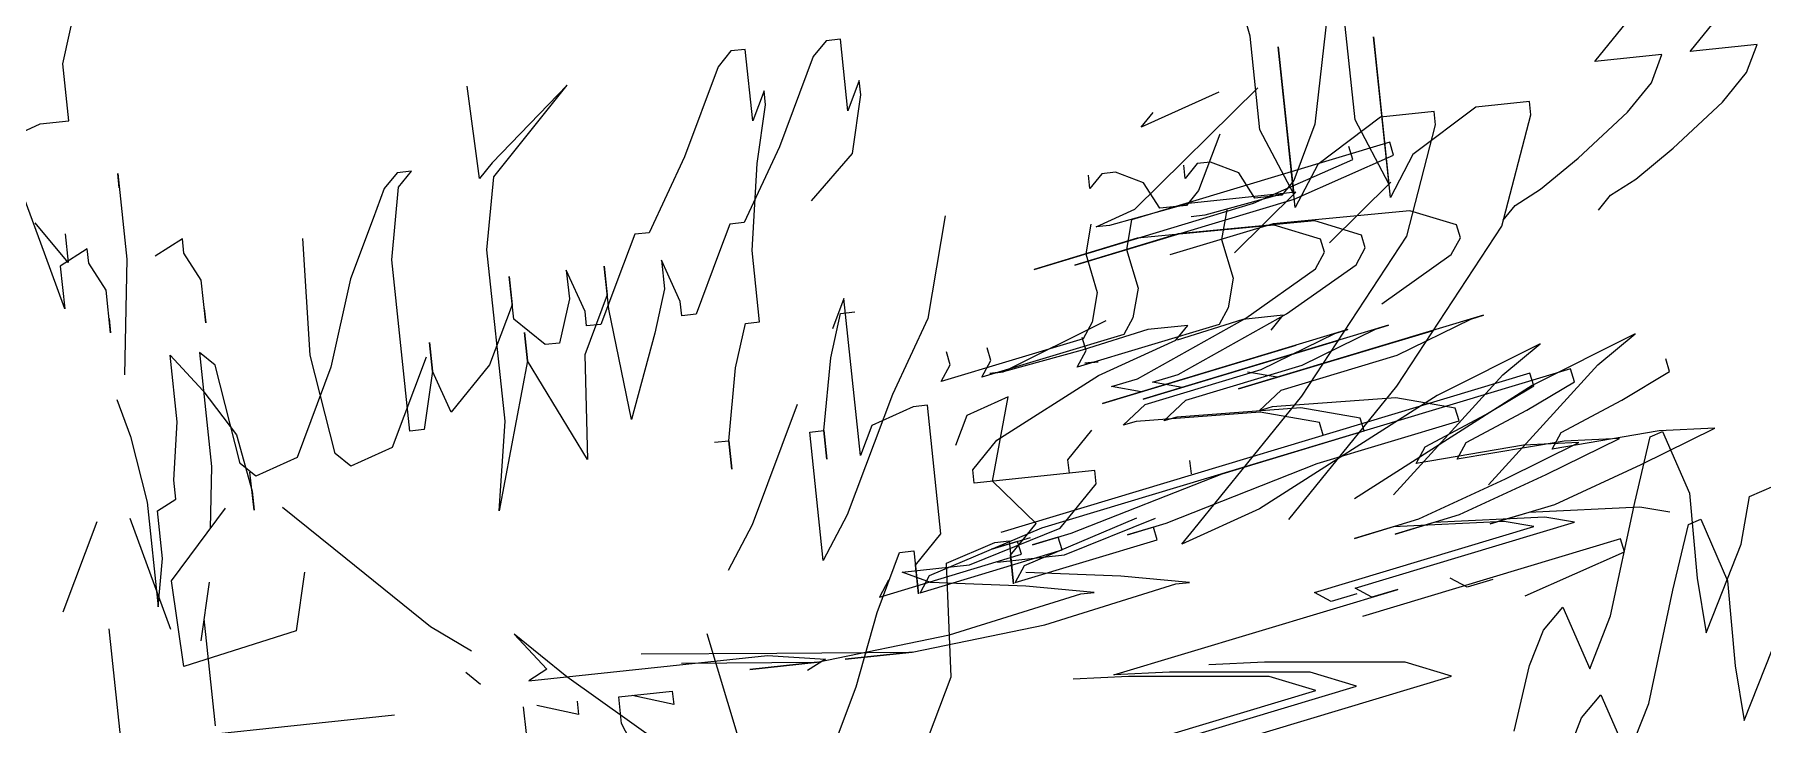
# Model space of a CAD drawing. Header units: millimetres. Extents: x 6517 to 10548, y -1828 to 1073.
# Drawn here: x 9347.41 to 9361.82, y 201.67 to 207.43 of the extents above; entities that cross this region are included whole.
import ezdxf

# ---------------------------------------------------------------- set-up
doc = ezdxf.new("R2010")
doc.units = ezdxf.units.MM
doc.layers.add('AĞAÇLAR', color=7, linetype='Continuous')
doc.layers.add('kapı', color=6, linetype='Continuous', lineweight=9)

# ---------------------------------------------------------------- blocks, each defined once
blk = doc.blocks.new('A$C06865A3D')
at = {"color": 84}
for p, q in [((1.422722711111418, 3.15561873326078), (1.420125410833861, 3.180305815301835)), ((1.441128535894677, 3.178377696778625), (1.422722711111418, 3.15561873326078)), ((1.446541229612194, 3.166471435222774), (1.441128535894677, 3.178377696778625)), ((1.448272762354463, 3.150013385806232), (1.446541229612194, 3.166471435222774)), ((1.44718890171498, 3.120774515904486), (1.448272762354463, 3.150013385806232)), ((1.445239273540209, 3.099764678627252), (1.44718890171498, 3.120774515904486)), ((1.442423875676468, 3.086983861867338), (1.445239273540209, 3.099764678627252)), ((1.388695131230633, 3.090916594490408), (1.373970474058296, 3.072709427215158)), ((1.393242061894852, 3.087239361833781), (1.388695131230633, 3.090916594490408)), ((1.418574015493504, 3.044166115578264), (1.393242061894852, 3.087239361833781)), ((1.443289645423647, 3.078754841350018), (1.442423875676468, 3.086983861867338)), ((1.373970474058296, 3.072709427215158), (1.369205448019783, 3.038918773178011)), ((1.320920738915447, 3.062910288572311), (1.370936980762053, 3.022460723761469)), ((1.375483911426272, 3.018783490639179), (1.320920738915447, 3.062910288572311)), ((1.296236446185503, 3.060286610852927), (1.3297965026577, 3.018087924458086)), ((1.340839998854789, 3.031743304338306), (1.309011479665059, 3.057483937591314)), ((1.492626871215179, 3.05203713895753), (1.476818360155448, 3.004591109696775)), ((1.490677243040408, 3.031027301680297), (1.492626871215179, 3.05203713895753)), ((1.508845322765409, 3.027578924316912), (1.514773475530091, 3.050974855665117)), ((1.514773475530091, 3.050974855665117), (1.509621751261875, 3.053741868119686)), ((1.54607204318745, 3.047454256098717), (1.529840436764061, 3.029592339880764)), ((1.534603949345182, 3.013743860181421), (1.54607204318745, 3.047454256098717)), ((1.577738042513374, 3.037190014496445), (1.582025482901372, 3.048071390017867)), ((1.435459782136604, 2.962750427424906), (1.418574015493504, 3.044166115578264)), ((1.369205448019783, 3.038918773178011), (1.375483911426272, 3.018783490639179)), ((1.589790118625387, 3.01987059507519), (1.577738042513374, 3.037190014496445)), ((1.370936980762053, 3.022460723761469), (1.340839998854789, 3.031743304338306)), ((1.404257959569804, 3.030593268573284), (1.385644596884958, 3.020655591972172)), ((1.409409683896228, 3.027826256584377), (1.404257959569804, 3.030593268573284)), ((1.411791435093618, 3.019902007654309), (1.409409683896228, 3.027826256584377)), ((1.493922222172841, 2.960643308702856), (1.490677243040408, 3.031027301680297)), ((1.500147196988109, 2.999025743920356), (1.508845322765409, 3.027578924316912)), ((1.529840436764061, 3.029592339880764), (1.502528953307773, 2.991101504303514)), ((1.528893912269268, 3.025008652824908), (1.53103763249237, 3.030449340585619)), ((1.544248769932892, 3.000102540943772), (1.528893912269268, 3.025008652824908)), ((1.53103763249237, 3.030449340585619), (1.558270150388125, 3.019719282165169)), ((1.3297965026577, 3.018087924458086), (1.340621896728407, 2.994275409262627)), ((1.385644596884958, 3.020655591972172), (1.34764144802466, 2.974617304746061)), ((1.370742908678948, 2.98616512492299), (1.37096100411145, 3.023633011616766)), ((1.405475070700049, 2.983424596954137), (1.411791435093618, 3.019902007654309)), ((1.558270150388125, 3.019719282165169), (1.586661737354006, 2.995961833745241)), ((1.603001256007701, 2.989523795433342), (1.589790118625387, 3.01987059507519)), ((1.440320034744217, 3.011224180459976), (1.387690597213804, 2.913236774504183)), ((1.437550061673391, 3.006066943518817), (1.440320034744217, 3.011224180459976)), ((1.520365877426229, 2.974876218475401), (1.534603949345182, 3.013743860181421)), ((1.426081967831123, 2.972356548067182), (1.437550061673391, 3.006066943518817)), ((1.476818360155448, 3.004591109696775), (1.457110579358413, 2.915125389583408)), ((1.557980819663498, 3.007833036128431), (1.547289154317695, 3.000285584013909)), ((1.290411582856904, 2.998429375234991), (1.277418465178925, 2.963764166459441)), ((1.502528953307773, 2.991101504303514), (1.500147196988109, 2.999025743920356)), ((1.547289154317695, 3.000285584013909), (1.514825936348643, 2.96456175437197)), ((1.571655693696811, 2.95787701383233), (1.544248769932892, 3.000102540943772)), ((1.586661737354006, 2.995961833745241), (1.606304035405628, 2.981937097385525)), ((1.341511689824983, 2.987218676600605), (1.323971634730696, 2.956230692099779)), ((1.340621896728407, 2.994275409262627), (1.341487666475586, 2.986046388279647)), ((1.387690597213804, 2.913236774504183), (1.429240152647253, 2.990595251787453)), ((1.606304035405628, 2.981937097385525), (1.603001256007701, 2.989523795433342)), ((1.32135031564394, 2.979745482560247), (1.309441056393552, 2.97431913157925)), ((1.334125337889418, 2.976942804642022), (1.32135031564394, 2.979745482560247)), ((1.341487666475586, 2.986046388279647), (1.334125337889418, 2.976942804642022)), ((1.551126487320289, 2.984520287718623), (1.495727076660841, 2.881375645287334)), ((1.539270176785066, 2.937728403601795), (1.556278211588505, 2.981753275729714)), ((1.556278211588505, 2.981753275729714), (1.551126487320289, 2.984520287718623)), ((1.309441056393552, 2.97431913157925), (1.305759888782631, 2.969767335802317)), ((1.34764144802466, 2.974617304746061), (1.325481683772522, 2.933359447866678)), ((1.401152230566367, 2.92594145424664), (1.426081967831123, 2.972356548067182)), ((1.460150503495242, 2.973993175663054), (1.438767172803636, 2.958898271434009)), ((1.465302227821666, 2.971226163208484), (1.460150503495242, 2.973993175663054)), ((1.506516027264297, 2.949090062640607), (1.520365877426229, 2.974876218475401)), ((1.277418465178925, 2.963764166459441), (1.276552695431746, 2.97199318697676)), ((1.30662565852981, 2.961538314819335), (1.302078727865591, 2.965215547941625)), ((1.305759888782631, 2.969767335802317), (1.30662565852981, 2.961538314819335)), ((1.329028080159332, 2.964679630938917), (1.336561565869487, 2.9539883765392)), ((1.434832554485183, 2.914496614597736), (1.465302227821666, 2.971226163208484)), ((1.438767172803636, 2.958898271434009), (1.403533986827824, 2.918017214629799)), ((1.443251691933255, 2.888689201325178), (1.435459782136604, 2.962750427424906)), ((1.514825936348643, 2.96456175437197), (1.506516027264297, 2.949090062640607)), ((1.58156404964393, 2.935116906650364), (1.571655693696811, 2.95787701383233)), ((1.323971634730696, 2.956230692099779), (1.320290473813656, 2.951678904239088)), ((1.336561565869487, 2.9539883765392), (1.352016738790553, 2.945687339641153)), ((1.352016738790553, 2.945687339641153), (1.359550219378434, 2.934996087569743)), ((1.378752909367904, 2.949571789242327), (1.367709413170814, 2.935916409362107)), ((1.379618672421202, 2.941342760343103), (1.378752909367904, 2.949571789242327)), ((1.554331521794665, 2.945846969261765), (1.58156404964393, 2.935116906650364)), ((1.555490590923, 2.932819579727946), (1.554331521794665, 2.945846969261765)), ((1.367709413170814, 2.935916409362107), (1.353850525745656, 2.909480221103876)), ((1.359550219378434, 2.934996087569743), (1.361931970575824, 2.927071838639676)), ((1.361931970575824, 2.927071838639676), (1.331462297297548, 2.870342290028928)), ((1.396000506239943, 2.928708466235548), (1.385308845958206, 2.921161023899912)), ((1.524352961569093, 2.932864783331751), (1.518813020491506, 2.922550319228321)), ((1.562096159614156, 2.917646179907023), (1.555490590923, 2.932819579727946)), ((1.400764018821064, 2.912859987001866), (1.401152230566367, 2.92594145424664)), ((1.518813020491506, 2.922550319228321), (1.510891323152463, 2.920160094741731)), ((1.403533986827824, 2.918017214629799), (1.400764018821064, 2.912859987001866)), ((1.406744632404297, 2.849842817056924), (1.434832554485183, 2.914496614597736)), ((1.577451015124097, 2.892740062903612), (1.562096159614156, 2.917646179907023)), ((1.157992736436426, 2.898392730858177), (1.154068235657177, 2.893540051300078)), ((1.182230502774473, 2.878790955990552), (1.157992736436426, 2.898392730858177)), ((1.154068235657177, 2.893540051300078), (1.154991202347446, 2.88476693117991)), ((1.17645994212944, 2.891484463587403), (1.182230502774473, 2.878790955990552)), ((1.181307485210709, 2.887564117088913), (1.17645994212944, 2.891484463587403)), ((1.494323960796464, 2.802803600672632), (1.541413457307498, 2.890476542059332)), ((1.541413457307498, 2.890476542059332), (1.522800094506237, 2.880538877565413)), ((1.154991202347446, 2.88476693117991), (1.172302858205512, 2.846686583943665)), ((1.196773132076486, 2.867029916029423), (1.181307485210709, 2.887564117088913)), ((1.244419312046375, 2.876373247243463), (1.270642031857278, 2.839396630879491)), ((1.329080540977884, 2.87826652964577), (1.323928816709667, 2.88103354210034)), ((1.331462297297548, 2.870342290028928), (1.329080540977884, 2.87826652964577)), ((1.332629309792537, 2.873940449208022), (1.336310470709577, 2.878492237068712)), ((1.336310470709577, 2.878492237068712), (1.332629309792537, 2.873940449208022)), ((1.399319841468241, 2.872707885224372), (1.394772906263824, 2.876385122071951)), ((1.522800094506237, 2.880538877565413), (1.479645216313656, 2.837267593014985)), ((1.1987839078065, 2.839850553311407), (1.196773132076486, 2.867029916029423)), ((1.357095500396098, 2.839096231851726), (1.355363967653829, 2.855554281268268)), ((1.172302858205512, 2.846686583943665), (1.184766970924101, 2.812526583205908)), ((1.3852428519167, 2.808803801890462), (1.401917143957689, 2.84802081529051)), ((1.398434723319951, 2.83437112532556), (1.406744632404297, 2.849842817056924)), ((1.403974664397537, 2.844685589428991), (1.398434723319951, 2.83437112532556)), ((1.409126388723962, 2.841918577440083), (1.403974664397537, 2.844685589428991)), ((1.270642031857278, 2.839396630879491), (1.283106195507571, 2.80523658869788)), ((1.319350122998002, 2.840138146653771), (1.312424012459814, 2.821659573819488)), ((1.340512873895931, 2.809405396692454), (1.319350122998002, 2.840138146653771)), ((1.361642431060317, 2.835418999195098), (1.357095500396098, 2.839096231851726)), ((1.396052967058494, 2.842295364942402), (1.376274959067814, 2.793113268446177)), ((1.378656715387478, 2.785189028829336), (1.409126388723962, 2.841918577440083)), ((1.432014130346942, 2.838738230988383), (1.409061374899465, 2.819656500127166)), ((1.428332962736021, 2.834186435211449), (1.432014130346942, 2.838738230988383)), ((1.479645216313656, 2.837267593014985), (1.463413609890267, 2.819405676797032)), ((1.400615181191824, 2.781314050313085), (1.428332962736021, 2.834186435211449)), ((1.242247181595303, 2.814200525637716), (1.246171757986303, 2.819053298793733)), ((1.312424012459814, 2.821659573819488), (1.318194522231351, 2.808966107200831)), ((1.409061374899465, 2.819656500127166), (1.378746293077711, 2.791471197735518)), ((1.184766970924101, 2.812526583205908), (1.180842470144852, 2.80767390364781)), ((1.180842470144852, 2.80767390364781), (1.186613030848093, 2.794980396050959)), ((1.252865285321604, 2.797586671076714), (1.242247181595303, 2.814200525637716)), ((1.366902613372076, 2.809707623440772), (1.340512873895931, 2.809405396692454)), ((1.366837033827323, 2.786044846754521), (1.3852428519167, 2.808803801890462)), ((1.368748622364364, 2.792161477264016), (1.366902613372076, 2.809707623440772)), ((1.08815287577454, 2.80037199659273), (1.088964391965419, 2.753552216570824)), ((1.093811935046687, 2.749631869606673), (1.08815287577454, 2.80037199659273)), ((1.283106195507571, 2.80523658869788), (1.306188361137174, 2.754462774842977)), ((1.186613030848093, 2.794980396050959), (1.198154176876414, 2.769593515433371)), ((1.273178550880402, 2.773132216650991), (1.252865285321604, 2.797586671076714)), ((1.359976578503847, 2.791229144204407), (1.363901079283095, 2.796081823762506)), ((1.363901079283095, 2.796081823762506), (1.378443759458605, 2.784320742357522)), ((1.378443759458605, 2.784320742357522), (1.368748622364364, 2.792161477264016)), ((1.376274959067814, 2.793113268446177), (1.378656715387478, 2.785189028829336)), ((1.351580580987501, 2.770008318591862), (1.359976578503847, 2.791229144204407)), ((1.368350475735496, 2.732118906918913), (1.400615181191824, 2.781314050313085)), ((1.170914876449387, 2.775569490622729), (1.180609962670132, 2.767728797160089)), ((1.189382057404145, 2.768661088775843), (1.170914876449387, 2.775569490622729)), ((1.198154176876414, 2.769593515433371), (1.194229600485414, 2.764740742277354)), ((1.269253974489402, 2.768279443960636), (1.273178550880402, 2.773132216650991)), ((1.282873637101147, 2.765291523654013), (1.273178550880402, 2.773132216650991)), ((1.273178550880402, 2.773132216650991), (1.282873637101147, 2.765291523654013)), ((1.387906338088214, 2.736534942407161), (1.351580580987501, 2.770008318591862)), ((1.089887358655687, 2.744779096450656), (1.057762713520787, 2.769429608713835)), ((1.180609962670132, 2.767728797160089), (1.191228066396433, 2.751114942599087)), ((1.194229600485414, 2.764740742277354), (1.189382057404145, 2.768661088775843)), ((1.312881964142434, 2.732996240723878), (1.269253974489402, 2.768279443960636)), ((1.15521664643893, 2.756158491596579), (1.164911732659675, 2.748317798133939)), ((1.169759326614439, 2.744397410191595), (1.15521664643893, 2.756158491596579)), ((1.306188361137174, 2.754462774842977), (1.312881964142434, 2.732996240723878)), ((1.088964391965419, 2.753552216570824), (1.089887358655687, 2.744779096450656)), ((1.114125124993734, 2.725177322048693), (1.093811935046687, 2.749631869606673)), ((1.164911732659675, 2.748317798133939), (1.176452878687996, 2.72293091751635)), ((1.191228066396433, 2.751114942599087), (1.210664713464211, 2.717411763500422)), ((1.210664713464211, 2.717411763500422), (1.169759326614439, 2.744397410191595)), ((1.326991902198642, 2.690278220921754), (1.368350475735496, 2.732118906918913)), ((1.349944657646119, 2.70935995178297), (1.368350475735496, 2.732118906918913)), ((1.368350475735496, 2.732118906918913), (1.349944657646119, 2.70935995178297)), ((1.399447484174743, 2.711148061789572), (1.387906338088214, 2.736534942407161)), ((1.172295794764067, 2.678133037872612), (1.114125124993734, 2.725177322048693)), ((1.176452878687996, 2.72293091751635), (1.209425273700617, 2.691549779381603)), ((1.151059638126753, 2.71136070555076), (1.160754724347498, 2.70352001208812)), ((1.160754724347498, 2.70352001208812), (1.151059638126753, 2.71136070555076)), ((1.160754724347498, 2.70352001208812), (1.198089259327389, 2.648779709357768)), ((1.209425273700617, 2.691549779381603), (1.160754724347498, 2.70352001208812)), ((1.285633335413876, 2.648437542840838), (1.326991902198642, 2.690278220921754)), ((0.9266769753303378, 2.652026374358683), (0.9054406921495683, 2.685253989882767)), ((1.092191370145883, 2.638569576200096), (1.054144774388987, 2.672061834484338)), ((1.128435297636315, 2.673471134155988), (1.145747004367876, 2.635390745475888)), ((1.198089259327389, 2.648779709357768), (1.172295794764067, 2.678133037872612)), ((1.299492222780827, 2.674873731099069), (1.340706022281665, 2.652737630531191)), ((0.9460671985871159, 2.63634494645521), (0.9266769753303378, 2.652026374358683)), ((1.291911798820365, 2.628302260767668), (1.306636455992702, 2.646509428042918)), ((1.311183386656921, 2.64283219538629), (1.295592959737405, 2.632854048162698)), ((1.306636455992702, 2.646509428042918), (1.311183386656921, 2.64283219538629)), ((0.9382181213586592, 2.626639493741095), (0.9460671985871159, 2.63634494645521)), ((0.9772310245316476, 2.635221785400062), (1.006316384882666, 2.611699622590094)), ((0.9820786185446196, 2.631301397457718), (0.9772310245316476, 2.635221785400062)), ((1.017166996141895, 2.635030874516814), (1.014165462052915, 2.62140507530421)), ((1.022014539281371, 2.631110528018325), (1.017166996141895, 2.635030874516814)), ((1.130048850027378, 2.615979840047657), (1.092191370145883, 2.638569576200096)), ((1.145747004367876, 2.635390745475888), (1.138820969499647, 2.616912266239523)), ((1.035634201834909, 2.628122607711702), (1.022014539281371, 2.631110528018325)), ((1.050176882010418, 2.616361526306718), (1.035634201834909, 2.628122607711702)), ((1.301005664689, 2.620947791263461), (1.291911798820365, 2.628302260767668)), ((0.9312920108786784, 2.608160920906811), (0.9382181213586592, 2.626639493741095)), ((1.04532933892915, 2.620281873270869), (1.050176882010418, 2.616361526306718)), ((1.331102646538056, 2.611665210686624), (1.301005664689, 2.620947791263461)), ((1.138820969499647, 2.616912266239523), (1.130048850027378, 2.615979840047657)), ((1.006316384882666, 2.611699622590094), (1.041172255005221, 2.575483993161469)), ((1.157055592047981, 2.570058799348771), (1.172521314525511, 2.549524691421538)), ((1.118914838938508, 2.526550438720732), (1.113195094920229, 2.565396895632147)), ((1.228723950043786, 2.553751297760754), (1.147738335770554, 2.453611876349896)), ((1.172521314525511, 2.549524691421538), (1.148988944943994, 2.504019625484943)), ((1.148988944943994, 2.504019625484943), (1.118914838938508, 2.526550438720732)), ((1.140554496494587, 2.524843611288815), (1.176929946348536, 2.495425744913518)), ((1.077874209731817, 2.521722311619669), (1.095185916463378, 2.483641922939568))]:
    blk.add_line(p, q, dxfattribs=at)
at = {"color": 87}
for p, q in [((1.3965954198502, 3.123312108684331), (1.393998119572643, 3.147999190725386)), ((1.415001244633458, 3.146071072202175), (1.3965954198502, 3.123312108684331)), ((1.420413938350975, 3.134164810646325), (1.415001244633458, 3.146071072202175)), ((1.422145471093244, 3.117706761229783), (1.420413938350975, 3.134164810646325)), ((1.421061610453762, 3.088467891328036), (1.422145471093244, 3.117706761229783)), ((1.419111982278991, 3.067458054050803), (1.421061610453762, 3.088467891328036)), ((1.416296584357041, 3.054677237290889), (1.419111982278991, 3.067458054050803)), ((1.362567839911207, 3.058609969913959), (1.347843182797078, 3.040402802173048)), ((1.367114770575426, 3.054932737257331), (1.362567839911207, 3.058609969913959)), ((1.392446724232286, 3.011859491001814), (1.367114770575426, 3.054932737257331)), ((1.41716235410422, 3.046448216773569), (1.416296584357041, 3.054677237290889)), ((1.282884188403841, 3.025177313014864), (1.251921432267408, 3.042688917834311)), ((1.347843182797078, 3.040402802173048), (1.343078156700357, 3.006612148601561)), ((1.358300199557561, 3.035517648793757), (1.302900788898114, 2.932373006362468)), ((1.346443889022339, 2.988725764676929), (1.363451923825778, 3.032750636804848)), ((1.363451923825778, 3.032750636804848), (1.358300199557561, 3.035517648793757)), ((1.314712707593571, 2.999436679296195), (1.282884188403841, 3.025177313014864)), ((1.294793447654228, 3.030603663995862), (1.344809689500834, 2.990154099185018)), ((1.349356620165053, 2.98647686606273), (1.294793447654228, 3.030603663995862)), ((1.335246473376173, 2.974880062043666), (1.35225450823782, 3.018904934171587)), ((1.35225450823782, 3.018904934171587), (1.347102783911395, 3.021671946160495)), ((1.483494460000656, 3.021435243543237), (1.369925675797276, 2.809988740365952)), ((1.466499579953961, 3.01973051438108), (1.450691068894229, 2.972284485120326)), ((1.46454995177919, 2.998720677103847), (1.466499579953961, 3.01973051438108)), ((1.482718031504191, 2.995272299740463), (1.488646184268873, 3.018668231088668)), ((1.488646184268873, 3.018668231088668), (1.483494460000656, 3.021435243543237)), ((1.300659741391427, 2.936704884283243), (1.301095934410113, 3.011640669777989)), ((1.409332490817178, 2.930443802848458), (1.392446724232286, 3.011859491001814)), ((1.519944751926232, 3.015147631522268), (1.503713145502842, 2.997285715304315)), ((1.508476658083964, 2.981437235604971), (1.519944751926232, 3.015147631522268)), ((1.567550815467257, 3.009777199011296), (1.569694535632152, 3.015217886772006)), ((1.582905673072673, 2.984871087130159), (1.567550815467257, 3.009777199011296)), ((1.569694535632152, 3.015217886772006), (1.596927053527906, 3.004487828351557)), ((1.343078156700357, 3.006612148601561), (1.349356620165053, 2.98647686606273)), ((1.47229704435449, 3.007589540909975), (1.35872826015111, 2.79614303773269)), ((1.471520615858025, 2.981426597107201), (1.477448768680915, 3.004822528455406)), ((1.477448768680915, 3.004822528455406), (1.47229704435449, 3.007589540909975)), ((1.596927053527906, 3.004487828351557), (1.625318640493787, 2.980730379931628)), ((1.64165815920569, 2.974292341619729), (1.628447021765168, 3.004639141261576)), ((1.344809689500834, 2.990154099185018), (1.314712707593571, 2.999436679296195)), ((1.378130668308585, 2.998286643996834), (1.359517305565532, 2.988348967395722)), ((1.383282392576802, 2.995519632007926), (1.378130668308585, 2.998286643996834)), ((1.3856641438324, 2.987595383077859), (1.383282392576802, 2.995519632007926)), ((1.467794930911622, 2.928336684126406), (1.46454995177919, 2.998720677103847)), ((1.474019905726891, 2.966719119343906), (1.482718031504191, 2.995272299740463)), ((1.503713145502842, 2.997285715304315), (1.476401662046555, 2.958794879727065)), ((1.508747336338274, 3.001301928889006), (1.492515729914885, 2.983440012671053)), ((1.497279242496006, 2.967591533437371), (1.508747336338274, 3.001301928889006)), ((1.299354392511304, 2.901052823290228), (1.346443889022339, 2.988725764676929)), ((1.344833712792024, 2.991326387040317), (1.315384398505557, 2.954912051558493)), ((1.359517305565532, 2.988348967395722), (1.321514156763441, 2.942310680169612)), ((1.34461561741773, 2.953858500346541), (1.344833712792024, 2.991326387040317)), ((1.379347779380623, 2.951117972377687), (1.3856641438324, 2.987595383077859)), ((1.303669211396481, 2.985781299881637), (1.314494605467189, 2.961968784220516)), ((1.36693325266242, 2.984440941829234), (1.348319889977574, 2.974503265228122)), ((1.372084976988844, 2.981673929374665), (1.36693325266242, 2.984440941829234)), ((1.374466728186234, 2.973749680444598), (1.372084976988844, 2.981673929374665)), ((1.462822490138933, 2.952873416710644), (1.471520615858025, 2.981426597107201)), ((1.492515729914885, 2.983440012671053), (1.465204246400389, 2.944949177093803)), ((1.49423858616501, 2.942569593898952), (1.508476658083964, 2.981437235604971)), ((1.6103125968948, 2.942645560018718), (1.582905673072673, 2.984871087130159)), ((1.625318640493787, 2.980730379931628), (1.644960938545409, 2.966705643571913)), ((1.288156976865138, 2.887207120656967), (1.335246473376173, 2.974880062043666)), ((1.348319889977574, 2.974503265228122), (1.310316741117276, 2.92846497753635)), ((1.414192743482999, 2.978917555883526), (1.361563305894378, 2.880930149927735)), ((1.368150363792665, 2.937272269744426), (1.374466728186234, 2.973749680444598)), ((1.399954676569905, 2.940049923490732), (1.411422770412173, 2.973760318942368)), ((1.411422770412173, 2.973760318942368), (1.414192743482999, 2.978917555883526)), ((1.450691068894229, 2.972284485120326), (1.430983288038987, 2.882818765006959)), ((1.484764031891245, 2.887853470165282), (1.53185352840228, 2.975526411551982)), ((1.53185352840228, 2.975526411551982), (1.521161863056477, 2.967978959437459)), ((1.644960938545409, 2.966705643571913), (1.64165815920569, 2.974292341619729)), ((1.402995327836833, 2.965071853250265), (1.35036589030642, 2.867084447294473)), ((1.400225354824215, 2.959914616309106), (1.402995327836833, 2.965071853250265)), ((1.476401662046555, 2.958794879727065), (1.474019905726891, 2.966719119343906)), ((1.483041170518845, 2.92872389126569), (1.497279242496006, 2.967591533437371)), ((1.521161863056477, 2.967978959437459), (1.488698645087424, 2.932255129795521)), ((1.314494605467189, 2.961968784220516), (1.315360375214368, 2.953739763703197)), ((1.361563305894378, 2.880930149927735), (1.403112861327826, 2.958288627211004)), ((1.403112861327826, 2.958288627211004), (1.369873214978724, 2.896401841659098)), ((1.388757260981947, 2.926204220857471), (1.400225354824215, 2.959914616309106)), ((1.473566616245079, 2.87400776753202), (1.520656112756114, 2.96168070891872)), ((1.520656112756114, 2.96168070891872), (1.509964447410311, 2.954133256804198)), ((1.315384398505557, 2.954912051558493), (1.297844343469478, 2.92392406752333)), ((1.315360375214368, 2.953739763703197), (1.307998046628199, 2.944636180065572)), ((1.364721490710508, 2.899168854113668), (1.379347779380623, 2.951117972377687)), ((1.465204246400389, 2.944949177093803), (1.462822490138933, 2.952873416710644)), ((1.509964447410311, 2.954133256804198), (1.477501229441259, 2.918409427162258)), ((1.295223024382721, 2.947438857983796), (1.283313765132334, 2.942012507002799)), ((1.307998046628199, 2.944636180065572), (1.295223024382721, 2.947438857983796)), ((1.321514156763441, 2.942310680169612), (1.299354392511304, 2.901052823290228)), ((1.35036589030642, 2.867084447294473), (1.391915445739869, 2.944442924577741)), ((1.480388736003078, 2.916783438064157), (1.49423858616501, 2.942569593898952)), ((1.620220952783711, 2.919885453302413), (1.6103125968948, 2.942645560018718)), ((1.283313765132334, 2.942012507002799), (1.279632597521413, 2.937460711225867)), ((1.279632597521413, 2.937460711225867), (1.280498367210384, 2.929231690242886)), ((1.294163182552438, 2.919372279662638), (1.300659741391427, 2.936704884283243)), ((1.353524075064342, 2.885323151480407), (1.368150363792665, 2.937272269744426)), ((1.375024939246941, 2.89363482967019), (1.399954676569905, 2.940049923490732)), ((1.408705263223964, 2.882189990021288), (1.439174936560448, 2.938919538632035)), ((1.434023212234023, 2.941686551086603), (1.412639881542418, 2.926591646857558)), ((1.439174936560448, 2.938919538632035), (1.434023212234023, 2.941686551086603)), ((1.280498367210384, 2.929231690242886), (1.275951436546165, 2.932908923365174)), ((1.310316741117276, 2.92846497753635), (1.288156976865138, 2.887207120656967)), ((1.302900788898114, 2.932373006362468), (1.310434274608269, 2.921681751962752)), ((1.422825796646066, 2.927840848453342), (1.401442465896252, 2.912745944224298)), ((1.417124400672037, 2.856382576748728), (1.409332490817178, 2.930443802848458)), ((1.427977520914282, 2.925073835998773), (1.422825796646066, 2.927840848453342)), ((1.46919132041512, 2.902937735430896), (1.483041170518845, 2.92872389126569)), ((1.488698645087424, 2.932255129795521), (1.480388736003078, 2.916783438064157)), ((1.592988424992654, 2.930615515448153), (1.620220952783711, 2.919885453302413)), ((1.594147494062781, 2.917588125914335), (1.592988424992654, 2.930615515448153)), ((1.297844343469478, 2.92392406752333), (1.294163182552438, 2.919372279662638)), ((1.310434274608269, 2.921681751962752), (1.325889447471126, 2.913380715064704)), ((1.363827523658983, 2.879789127036929), (1.388757260981947, 2.926204220857471)), ((1.412639881542418, 2.926591646857558), (1.377406695566605, 2.885710589587688)), ((1.291703373310156, 2.918527303729206), (1.299236859020311, 2.907836049329489)), ((1.325889447471126, 2.913380715064704), (1.333422928059007, 2.902689462993294)), ((1.352625618106685, 2.917265164665877), (1.341582121909596, 2.903609784785658)), ((1.353491381101775, 2.909036135766655), (1.352625618106685, 2.917265164665877)), ((1.401442465896252, 2.912745944224298), (1.36620927992044, 2.871864887420088)), ((1.477501229441259, 2.918409427162258), (1.46919132041512, 2.902937735430896)), ((1.600753062812145, 2.902414726093411), (1.594147494062781, 2.917588125914335)), ((1.299236859020311, 2.907836049329489), (1.314692031883168, 2.899535012431442)), ((1.340498256729915, 2.874370918609201), (1.353491381101775, 2.909036135766655)), ((1.314692031883168, 2.899535012431442), (1.32222551247105, 2.888843760360032)), ((1.341582121909596, 2.903609784785658), (1.327723234484437, 2.877173596527427)), ((1.333422928059007, 2.902689462993294), (1.335804679314605, 2.894765214063227)), ((1.359181554696988, 2.888854399323463), (1.364721490710508, 2.899168854113668)), ((1.437286318629048, 2.787099052220582), (1.498225670307874, 2.900558158755302)), ((1.498225670307874, 2.900558158755302), (1.492685729230288, 2.890243694651871)), ((1.335804679314605, 2.894765214063227), (1.305335005978122, 2.83803566545248)), ((1.310183179448358, 2.846185612492263), (1.325991701742168, 2.893631645943969)), ((1.369873214978724, 2.896401841659098), (1.359181554696988, 2.888854399323463)), ((1.374636727559845, 2.880553362425416), (1.375024939246941, 2.89363482967019)), ((1.492685729230288, 2.890243694651871), (1.484764031891245, 2.887853470165282)), ((1.32222551247105, 2.888843760360032), (1.324607263726647, 2.880919511429965)), ((1.347984139050822, 2.875008696690201), (1.353524075064342, 2.885323151480407)), ((1.358675799332559, 2.882556139025837), (1.347984139050822, 2.875008696690201)), ((1.377406695566605, 2.885710589587688), (1.374636727559845, 2.880553362425416)), ((1.380617341143079, 2.817536192480473), (1.408705263223964, 2.882189990021288)), ((1.430983288038987, 2.882818765006959), (1.417990170419216, 2.848153556231409)), ((1.487028254661709, 2.886712456587702), (1.48148831364233, 2.87639799201861)), ((1.324607263726647, 2.880919511429965), (1.294137590390164, 2.824189962819218)), ((1.327723234484437, 2.877173596527427), (1.310183179448358, 2.846185612492263)), ((1.36343931191368, 2.866707659792155), (1.363827523658983, 2.879789127036929)), ((1.48148831364233, 2.87639799201861), (1.473566616245079, 2.87400776753202)), ((1.329236676334403, 2.823247656691819), (1.340498256729915, 2.874370918609201)), ((1.36620927992044, 2.871864887420088), (1.36343931191368, 2.866707659792155)), ((1.131865445117, 2.866086106281727), (1.127940944337751, 2.861233426723629)), ((1.127940944337751, 2.861233426723629), (1.12886391102802, 2.852460306603462)), ((1.156103211513254, 2.846484331414103), (1.131865445117, 2.866086106281727)), ((1.12886391102802, 2.852460306603462), (1.146175566886086, 2.814379959367215)), ((1.150332650868222, 2.859177839010953), (1.156103211513254, 2.846484331414103)), ((1.15518019394949, 2.855257492512464), (1.150332650868222, 2.859177839010953)), ((1.170645840815268, 2.834723291452974), (1.15518019394949, 2.855257492512464)), ((1.417990170419216, 2.848153556231409), (1.417124400672037, 2.856382576748728)), ((1.468196669477038, 2.770496976096183), (1.515286165988072, 2.858169917482881)), ((1.515286165988072, 2.858169917482881), (1.496672803245019, 2.848232252988964)), ((1.302953249716665, 2.845959905069321), (1.297801525390241, 2.848726917058228)), ((1.305335005978122, 2.83803566545248), (1.302953249716665, 2.845959905069321)), ((1.306502018531318, 2.841633824631571), (1.310183179448358, 2.846185612492263)), ((1.310183179448358, 2.846185612492263), (1.306502018531318, 2.841633824631571)), ((1.496672803245019, 2.848232252988964), (1.453517925052437, 2.804960968438535)), ((1.368645615002606, 2.844078497495502), (1.335515139799099, 2.803112374152988)), ((1.373192550148814, 2.840401260647922), (1.368645615002606, 2.844078497495502)), ((1.375789852638263, 2.815714190714061), (1.373192550148814, 2.840401260647922)), ((1.45699925388908, 2.756651273462921), (1.504088750400114, 2.844324214849621)), ((1.504088750400114, 2.844324214849621), (1.485475387598853, 2.834386550355701)), ((1.19580670032883, 2.806348449084906), (1.170645840815268, 2.834723291452974)), ((1.291755834070499, 2.832114202436058), (1.286604109802283, 2.834881214890629)), ((1.294137590390164, 2.824189962819218), (1.291755834070499, 2.832114202436058)), ((1.485475387598853, 2.834386550355701), (1.442320509406272, 2.791115265805274)), ((1.33096820913488, 2.806789607275277), (1.329236676334403, 2.823247656691819)), ((1.238744155154563, 2.81978337932378), (1.244514740596059, 2.80709000583738)), ((1.292067230970133, 2.77665948262438), (1.238744155154563, 2.81978337932378)), ((1.359115560655482, 2.776497177314013), (1.375789852638263, 2.815714190714061)), ((1.372307432058732, 2.802064500749111), (1.380617341143079, 2.817536192480473)), ((1.146175566886086, 2.814379959367215), (1.158639679662883, 2.780219958629459)), ((1.293222831678576, 2.807831522077322), (1.286296721198596, 2.789352949243038)), ((1.297147332457825, 2.81268420163542), (1.293222831678576, 2.807831522077322)), ((1.340775322110857, 2.777400998864322), (1.297147332457825, 2.81268420163542)), ((1.369925675797276, 2.809988740365952), (1.350147667806595, 2.760806643869727)), ((1.352529424126259, 2.752882403787225), (1.382999097404535, 2.809611952863633)), ((1.377847373136319, 2.812378964852541), (1.372307432058732, 2.802064500749111)), ((1.382999097404535, 2.809611952863633), (1.377847373136319, 2.812378964852541)), ((1.220044466725084, 2.786746674217283), (1.19580670032883, 2.806348449084906)), ((1.335515139799099, 2.803112374152988), (1.33096820913488, 2.806789607275277)), ((1.361110016470775, 2.788218798115849), (1.369419925496913, 2.803690489847213)), ((1.374487889930605, 2.749007425736635), (1.402205671416595, 2.801879810635)), ((1.405886839085724, 2.806431606411933), (1.382934083638247, 2.787349875550717)), ((1.402205671416595, 2.801879810635), (1.405886839085724, 2.806431606411933)), ((1.453517925052437, 2.804960968438535), (1.437286318629048, 2.787099052220582)), ((1.341332008480094, 2.739036701619625), (1.371801681816577, 2.795766250230372)), ((1.366649957490153, 2.79853326221928), (1.361110016470775, 2.788218798115849)), ((1.371801681816577, 2.795766250230372), (1.366649957490153, 2.79853326221928)), ((1.216119890275876, 2.781893901061266), (1.220044466725084, 2.786746674217283)), ((1.286296721198596, 2.789352949243038), (1.292067230970133, 2.77665948262438)), ((1.382934083638247, 2.787349875550717), (1.352619001816492, 2.759164573159068)), ((1.442320509406272, 2.791115265805274), (1.426088902982883, 2.773253349587321)), ((1.158639679662883, 2.780219958629459), (1.154715178883634, 2.775367279071359)), ((1.226737994060385, 2.765280046500265), (1.216119890275876, 2.781893901061266)), ((1.342621331103146, 2.759854852687567), (1.340775322110857, 2.777400998864322)), ((1.154715178883634, 2.775367279071359), (1.160485739528667, 2.76267377147451)), ((1.256978904246352, 2.772929964121431), (1.280061069875955, 2.722156150266528)), ((1.340709742566104, 2.75373822217807), (1.359115560655482, 2.776497177314013)), ((1.160485739528667, 2.76267377147451), (1.172026885615196, 2.737286890856921)), ((1.247051259619183, 2.740825592074543), (1.226737994060385, 2.765280046500265)), ((1.333849287242628, 2.758922519627958), (1.337773788021877, 2.763775199186056)), ((1.337773788021877, 2.763775199186056), (1.352316468197386, 2.752014117781072)), ((1.345390357659198, 2.733535545412451), (1.333849287242628, 2.758922519627958)), ((1.352619001816492, 2.759164573159068), (1.340709742566104, 2.75373822217807)), ((1.352316468197386, 2.752014117781072), (1.342621331103146, 2.759854852687567)), ((1.350147667806595, 2.760806643869727), (1.352529424126259, 2.752882403787225)), ((1.338950252218637, 2.746960941236466), (1.341332008480094, 2.739036701619625)), ((1.34222318441607, 2.699812282342463), (1.374487889930605, 2.749007425736635)), ((1.144787585188169, 2.743262866046279), (1.154482671350706, 2.735422172583639)), ((1.163254766142927, 2.736354464199393), (1.144787585188169, 2.743262866046279)), ((1.243126683228183, 2.735972819384187), (1.247051259619183, 2.740825592074543)), ((1.256746345839928, 2.732984898611903), (1.247051259619183, 2.740825592074543)), ((1.247051259619183, 2.740825592074543), (1.256746345839928, 2.732984898611903)), ((1.154482671350706, 2.735422172583639), (1.165100775135215, 2.718808318022638)), ((1.168102309224195, 2.732434117700904), (1.163254766142927, 2.736354464199393)), ((1.172026885615196, 2.737286890856921), (1.168102309224195, 2.732434117700904)), ((1.361779046826995, 2.704228317830711), (1.345390357659198, 2.733535545412451)), ((1.0667616770952, 2.726098365150392), (1.0628371007042, 2.721245591994374)), ((1.067684643785469, 2.717325245030224), (1.0667616770952, 2.726098365150392)), ((1.0628371007042, 2.721245591994374), (1.063760067394468, 2.712472471874207)), ((1.087997833732515, 2.692870697472244), (1.067684643785469, 2.717325245030224)), ((1.129089355177711, 2.72385186702013), (1.138784441340249, 2.71601117355749)), ((1.14363203535322, 2.712090785615146), (1.129089355177711, 2.72385186702013)), ((1.165100775135215, 2.718808318022638), (1.161176274355966, 2.71395563846454)), ((1.280061069875955, 2.722156150266528), (1.286754672823008, 2.700689616147428)), ((1.063760067394468, 2.712472471874207), (1.069530703651253, 2.699779057875275)), ((1.138784441340249, 2.71601117355749), (1.150325587426777, 2.690624292939901)), ((1.161176274355966, 2.71395563846454), (1.14363203535322, 2.712090785615146)), ((1.373320192913524, 2.678841437213122), (1.361779046826995, 2.704228317830711)), ((1.069530703651253, 2.699779057875275), (1.081071849737782, 2.674392177257686)), ((1.300864610937424, 2.657971596345305), (1.34222318441607, 2.699812282342463)), ((1.323817366384901, 2.67705332674086), (1.34222318441607, 2.699812282342463)), ((1.34222318441607, 2.699812282342463), (1.323817366384901, 2.67705332674086)), ((1.146168503502849, 2.645826413296163), (1.087997833732515, 2.692870697472244)), ((1.150325587426777, 2.690624292939901), (1.15309461398283, 2.664304985664784)), ((1.081071849737782, 2.674392177257686), (1.102308006375096, 2.641164509113878)), ((1.124932346865534, 2.67905408097431), (1.134627433086279, 2.67121338751167)), ((1.134627433086279, 2.67121338751167), (1.124932346865534, 2.67905408097431)), ((1.134627433086279, 2.67121338751167), (1.150093079893849, 2.65067918645218)), ((1.15309461398283, 2.664304985664784), (1.134627433086279, 2.67121338751167)), ((1.150093079893849, 2.65067918645218), (1.146168503502849, 2.645826413296163)), ((1.102308006375096, 2.641164509113878), (1.119619713106658, 2.603084120899438)), ((1.280509164673276, 2.614202803466469), (1.285056095337495, 2.610525570809841)), ((1.066064078884664, 2.606262951623648), (1.057292035024147, 2.605330618564039)), ((1.057292035024147, 2.605330618564039), (1.096072481537703, 2.573967762757092)), ((1.103921558707952, 2.583673215471208), (1.066064078884664, 2.606262951623648)), ((1.285056095337495, 2.610525570809841), (1.269465668476186, 2.600547423586249)), ((0.9792661269311792, 2.588166117668151), (0.9559513272834009, 2.598994772881269)), ((0.9796950267627836, 2.600522052496671), (0.989390163857024, 2.592681318055838)), ((0.9910397048806772, 2.602724249940365), (0.9880381707916968, 2.58909845072776)), ((0.9958872479619458, 2.598803903441876), (0.9910397048806772, 2.602724249940365)), ((1.009506910573691, 2.595815983135253), (0.9958872479619458, 2.598803903441876)), ((1.119619713106658, 2.603084120899438), (1.112693678238429, 2.584605641663074)), ((0.989390163857024, 2.592681318055838), (0.9669983308413064, 2.594736853148788)), ((1.0240495907492, 2.584054901730269), (1.009506910573691, 2.595815983135253)), ((1.245647150033619, 2.589694722089916), (1.237419058394152, 2.588820166885852)), ((1.274878373369574, 2.588641166687011), (1.265784507559146, 2.595995636191219)), ((1.002580850967206, 2.577337369322776), (0.9792661269311792, 2.588166117668151)), ((0.9880381707916968, 2.58909845072776), (1.002580850967206, 2.577337369322776)), ((1.019202047667931, 2.587975248228758), (1.0240495907492, 2.584054901730269)), ((1.112693678238429, 2.584605641663074), (1.103921558707952, 2.583673215471208)), ((1.096072481537703, 2.573967762757092), (1.114797791175078, 2.554511955473572)), ((1.130928300786763, 2.537752174772322), (1.146394023264292, 2.517218066845089)), ((1.133697327342815, 2.511432867497205), (1.08706780365901, 2.533090271055698)), ((1.114427205233369, 2.492536986712366), (1.15080265502911, 2.463119120337069))]:
    blk.add_line(p, q, dxfattribs=at)
at = {"color": 72}
for p, q in [((1.324897946964483, 2.686633655801415), (1.343858046864625, 2.703458841890095)), ((1.343858046864625, 2.703458841890095), (1.341853154997806, 2.694360631983727)), ((1.259382394549902, 2.60562310134992), (1.324897946964483, 2.686633655801415)), ((1.319341408496256, 2.626809865701943), (1.269864890433382, 2.618584799114614)), ((1.269864890433382, 2.618584799114614), (1.240579960052855, 2.61546941101551)), ((1.240579960052855, 2.61546941101551), (1.26138728641672, 2.614721311256289)), ((1.26138728641672, 2.614721311256289), (1.259382394549902, 2.60562310134992)), ((1.212428951635956, 2.592085433192551), (1.232620555965695, 2.597195097710937)), ((1.049206703261006, 2.595452944282442), (1.070014029624871, 2.594704844988882)), ((1.071861272852402, 2.577131546102464), (1.049206703261006, 2.595452944282442)), ((1.070014029624871, 2.594704844988882), (1.094057725509628, 2.591339400969445)), ((1.094057725509628, 2.591339400969445), (1.116096529527567, 2.578875747043639)), ((1.16557306429604, 2.587100799661129), (1.212428951635956, 2.592085433192551)), ((1.122569268511142, 2.573641058057546), (1.109623807307798, 2.584110422525554)), ((1.130431133729871, 2.583362323231995), (1.16557306429604, 2.587100799661129)), ((1.088658842316363, 2.558187059592455), (1.071861272852402, 2.577131546102464)), ((1.116096529527567, 2.578875747043639), (1.122569268511142, 2.573641058057546)), ((1.046428433968685, 2.565541049465537), (1.061994499061256, 2.558312084525823)), ((1.061994499061256, 2.558312084525823), (1.087269699317403, 2.543231118936091)), ((1.095131564536131, 2.55295238411054), (1.088658842316363, 2.558187059592455)), ((1.093126699503045, 2.543854207266122), (1.095131564536131, 2.55295238411054)), ((1.087269699317403, 2.543231118936091), (1.122869730112142, 2.514440355822444)), ((1.109308530169073, 2.530767498072236), (1.093126699503045, 2.543854207266122)), ((1.122869730112142, 2.514440355822444), (1.109308530169073, 2.530767498072236))]:
    blk.add_line(p, q, dxfattribs=at)
blk = doc.blocks.new('21')
at = {"layer": 'AĞAÇLAR', "xscale": 100.0000000000477, "yscale": 100.0000000000477, "zscale": 100.0000000000477, "rotation": 224.9999999999528}
blk.add_blockref('A$C06865A3D', (6127.911485823143, 8049.885779012382), dxfattribs=at)

msp = doc.modelspace()

# ---------------------------------------------------------------- block references
at = {"layer": 'kapı', "color": 7, "xscale": 0.1920239999773912, "yscale": 0.1920239999773912, "zscale": 0.1920239999773912, "rotation": 90}
msp.add_blockref('21', (10844.82241617089, -992.9507994084929, 469.9788667312685), dxfattribs=at)

doc.saveas('drawing.dxf')
